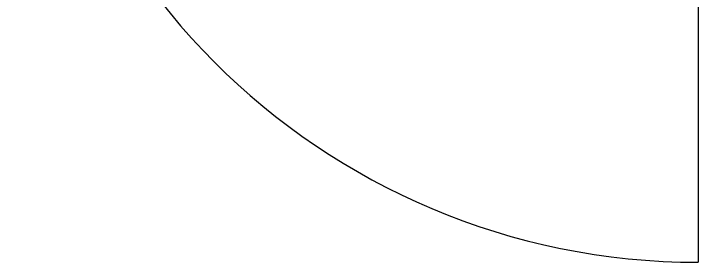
# Model space of a CAD drawing. Header units: millimetres. Extents: x -28.2 to 24.3, y -24.8 to 12.4.
# Drawn here: x -0.406 to 0.407, y -0.753 to -0.458 of the extents above; entities that cross this region are included whole.
import ezdxf

# ---------------------------------------------------------------- set-up
doc = ezdxf.new("R2010")
doc.units = ezdxf.units.MM
doc.layers.add('PUERTAS', color=6, linetype='Continuous')

msp = doc.modelspace()

# ---------------------------------------------------------------- linework, layer by layer
at = {"layer": 'PUERTAS'}
msp.add_line((0.4065, 0.06), (0.4065, -0.753), dxfattribs=at)
msp.add_line((0.4065, 0.06), (0.4065, -0.753), dxfattribs=at)
msp.add_line((0.4065, 0.06), (0.4065, -0.753), dxfattribs=at)
msp.add_arc((0.4065, 0.06), 0.813, 180, 270, dxfattribs=at)
msp.add_arc((0.4065, 0.06), 0.813, 180, 270, dxfattribs=at)
msp.add_arc((0.4065, 0.06), 0.813, 180, 270, dxfattribs=at)

doc.saveas('drawing.dxf')
